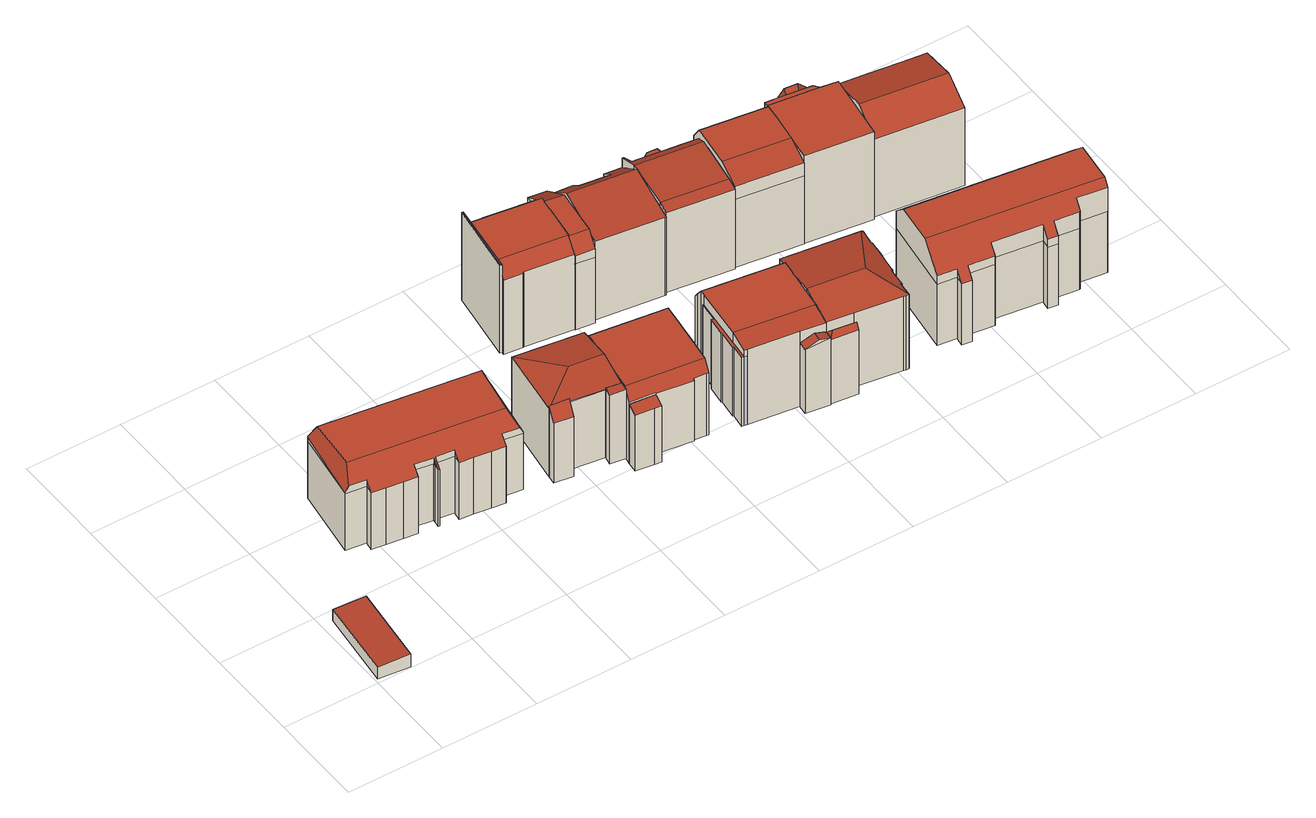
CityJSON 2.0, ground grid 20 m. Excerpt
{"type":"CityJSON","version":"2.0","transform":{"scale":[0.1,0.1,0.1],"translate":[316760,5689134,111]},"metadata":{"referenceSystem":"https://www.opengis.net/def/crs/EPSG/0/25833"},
"CityObjects":{
"building1":{"type":"Building","attributes":{"Dachtyp_tdc":"tdcPolyFlatRoof","Gemeindeschluessel":14713000,"Dachneigung":3.96,"QualitaetDacherkennung":75,"Geometrietyp2DReferenz":"3000","function":"31001_9998","roofType":"2100","measuredHeight":3.14},"geometry":[{"type":"MultiSurface","lod":"2","boundaries":[[[0,1,2,3]],[[1,4,5,2]],[[4,6,7,5]],[[6,0,3,7]],[[6,4,1,0]],[[3,2,5,7]]],"semantics":{"surfaces":[{"type":"WallSurface"},{"type":"RoofSurface"},{"type":"GroundSurface"}],"values":[0,0,0,0,1,2]}}]},
"building2":{"type":"Building","attributes":{"Dachtyp_tdc":"tdcFreeFormRoof","Gemeindeschluessel":14713000,"Dachneigung":0.849,"QualitaetDacherkennung":51,"Geometrietyp2DReferenz":"3000","function":"31001_9998","roofType":"5000","measuredHeight":17.9},"geometry":[{"type":"MultiSurface","lod":"2","boundaries":[[[8,9,10,11]],[[9,12,13,10]],[[12,14,15,13]],[[14,16,17,15]],[[16,18,19,17]],[[18,20,21,19]],[[20,22,23,21]],[[22,24,25,23]],[[24,26,27,25]],[[26,28,29,27]],[[28,30,31,29]],[[30,32,33,31]],[[32,34,35,33]],[[34,36,37,35]],[[36,38,39,37]],[[38,40,41,39]],[[40,42,43,41]],[[42,44,45,43]],[[44,46,47,45]],[[46,48,49,47]],[[48,50,51,49]],[[50,52,53,51]],[[52,54,55,53]],[[54,56,57,55]],[[56,58,59,57]],[[58,60,61,59]],[[60,62,63,61]],[[62,64,65,63]],[[64,8,11,65]],[[66,67,68,69,70,71,72,73,74,75]],[[76,67,66,77,78]],[[79,80,64,62,81,82,83,54,52,50,48,84,78,77,85,86,87,22,20,18,16,88,89]],[[85,75,74,90,91,86]],[[77,66,75,85]],[[26,91,90,28]],[[24,87,86,91,26]],[[28,90,74,73,30]],[[12,89,88,14]],[[9,79,89,12]],[[14,88,16]],[[22,87,24]],[[46,84,48]],[[44,76,78,84,46]],[[54,83,56]],[[56,83,82,58]],[[58,82,81,60]],[[60,81,62]],[[8,80,79,9]],[[64,80,8]],[[42,67,76,44]],[[30,73,72,32]],[[32,72,71,34]],[[34,71,70,36]],[[36,70,69,38]],[[38,69,68,40]],[[40,68,67,42]],[[11,10,13,15,17,19,21,23,25,27,29,31,33,35,37,39,41,43,45,47,49,51,53,55,57,59,61,63,65]]],"semantics":{"surfaces":[{"type":"WallSurface"},{"type":"RoofSurface"},{"type":"GroundSurface"}],"values":[0,0,0,0,0,0,0,0,0,0,0,0,0,0,0,0,0,0,0,0,0,0,0,0,0,0,0,0,0,1,1,1,1,1,0,0,0,0,0,0,0,0,0,0,0,0,0,0,0,0,0,0,0,0,0,0,2]}}]},
"building3":{"type":"Building","attributes":{"Gemeindeschluessel":14713000,"Geometrietyp2DReferenz":"3000","function":"31001_9998","roofType":"9999"},"children":["building3-1","building3-2","building3-3"]},
"building3-1":{"type":"BuildingPart","attributes":{"Dachtyp_tdc":"tdcPolyFlatRoof","Dachneigung":4.52,"QualitaetDacherkennung":25,"Geometrietyp2DReferenz":"3000","roofType":"2100","measuredHeight":16.76},"parents":["building3"],"geometry":[{"type":"MultiSurface","lod":"2","boundaries":[[[92,93,94,95,96,97]],[[93,98,99,94]],[[98,100,101,102,103,99]],[[100,98,93,92]],[[95,94,99,103]],[[97,101,100,92]],[[96,95,103,102]],[[96,102,101,97]]],"semantics":{"surfaces":[{"type":"WallSurface"},{"type":"RoofSurface"},{"type":"GroundSurface"},{"type":"ClosureSurface"}],"values":[0,0,0,1,2,0,3,3]}}]},
"building3-2":{"type":"BuildingPart","attributes":{"Dachtyp_tdc":"tdcPolyFlatRoof","Dachneigung":58.58,"QualitaetDacherkennung":32,"Geometrietyp2DReferenz":"3000","roofType":"2100","measuredHeight":17.23},"parents":["building3"],"geometry":[{"type":"MultiSurface","lod":"2","boundaries":[[[104,105,106,107,108,109]],[[110,111,112,113,114,115]],[[111,104,109,112]],[[111,110,105,104]],[[109,108,113,112]],[[115,106,105,110]],[[114,113,108,107]],[[114,107,106,115]]],"semantics":{"surfaces":[{"type":"WallSurface"},{"type":"RoofSurface"},{"type":"GroundSurface"},{"type":"ClosureSurface"}],"values":[0,0,0,1,2,0,3,3]}}]},
"building3-3":{"type":"BuildingPart","attributes":{"Dachtyp_tdc":"tdcHipAndGableRoof","Dachneigung":10.16,"QualitaetDacherkennung":56,"Geometrietyp2DReferenz":"3000","roofType":"5000","measuredHeight":17.76},"parents":["building3"],"geometry":[{"type":"MultiSurface","lod":"2","boundaries":[[[102,114,113,103]],[[107,116,117,108]],[[116,118,119,117]],[[118,96,95,119]],[[116,106,120]],[[106,115,101,97,121,120]],[[118,116,120,121]],[[118,121,97,96]],[[102,101,115,114]],[[107,106,116]],[[103,113,108,117,119,95]],[[108,113,114,107]],[[103,95,96,102]],[[96,97,101,102]],[[114,115,106,107]]],"semantics":{"surfaces":[{"type":"WallSurface"},{"type":"RoofSurface"},{"type":"GroundSurface"},{"type":"ClosureSurface"}],"values":[0,0,0,0,1,1,1,0,0,0,2,3,3,3,3]}}]},
"building4":{"type":"Building","attributes":{"Gemeindeschluessel":14713000,"Geometrietyp2DReferenz":"3000","function":"31001_9998","roofType":"9999"},"children":["building4-1","building4-2"]},
"building4-1":{"type":"BuildingPart","attributes":{"Dachtyp_tdc":"tdcCutGableRoof","Dachneigung":0.076,"QualitaetDacherkennung":65,"Geometrietyp2DReferenz":"3000","roofType":"9999","measuredHeight":17.22},"parents":["building4"],"geometry":[{"type":"MultiSurface","lod":"2","boundaries":[[[122,123,124,125]],[[123,126,127,124]],[[126,128,129,127]],[[128,130,131,132,129]],[[133,134,135,136,137]],[[134,138,139,135]],[[138,140,141,139]],[[140,142,143,141]],[[142,144,145,143]],[[144,146,147,145]],[[146,148,149,147]],[[148,150,151,149]],[[150,152,153,151]],[[152,154,155,153]],[[154,122,125,155]],[[150,148,146,144,142,140,138]],[[134,133,156,130,128,126,123,122,154]],[[138,134,154,152,150]],[[125,124,127,129,132,157,136,135,139,141,143,145,147,149,151,153,155]],[[158,131,130,156]],[[158,157,132,131]],[[133,137,158,156]],[[137,136,157,158]]],"semantics":{"surfaces":[{"type":"WallSurface"},{"type":"RoofSurface"},{"type":"GroundSurface"},{"type":"ClosureSurface"}],"values":[0,0,0,0,0,0,0,0,0,0,0,0,0,0,0,1,1,1,2,0,3,0,3]}}]},
"building4-2":{"type":"BuildingPart","attributes":{"Dachtyp_tdc":"tdcPolyFlatRoof","Dachneigung":20.5,"QualitaetDacherkennung":37,"Geometrietyp2DReferenz":"3000","roofType":"2100","measuredHeight":14.29},"parents":["building4"],"geometry":[{"type":"MultiSurface","lod":"2","boundaries":[[[131,159,160,132]],[[159,161,162,160]],[[161,163,164,162]],[[163,137,136,164]],[[163,161,159,131,158,137]],[[136,157,132,160,162,164]],[[157,136,137,158]],[[131,132,157,158]]],"semantics":{"surfaces":[{"type":"WallSurface"},{"type":"RoofSurface"},{"type":"GroundSurface"},{"type":"ClosureSurface"}],"values":[0,0,0,0,1,2,3,3]}}]},
"building5":{"type":"Building","attributes":{"Gemeindeschluessel":14713000,"Geometrietyp2DReferenz":"3000","function":"31001_9998","roofType":"9999"},"children":["building5-1","building5-2","building5-3"]},
"building5-1":{"type":"BuildingPart","attributes":{"Dachtyp_tdc":"tdcFreeFormRoof","Dachneigung":14.66,"QualitaetDacherkennung":11,"Geometrietyp2DReferenz":"3000","roofType":"5000","measuredHeight":21.21},"parents":["building5"],"geometry":[{"type":"MultiSurface","lod":"2","boundaries":[[[165,166,167,168,169]],[[166,170,171,167]],[[170,172,173,174,171]],[[175,172,170]],[[176,175,170,166]],[[176,166,165]],[[175,176,165,172]],[[168,167,171,174,177,178]],[[169,179,180,173,172,165]],[[169,168,178,179]],[[178,177,180,179]],[[177,174,173,180]]],"semantics":{"surfaces":[{"type":"WallSurface"},{"type":"RoofSurface"},{"type":"GroundSurface"},{"type":"ClosureSurface"}],"values":[0,0,0,1,1,1,1,2,0,3,3,3]}}]},
"building5-2":{"type":"BuildingPart","attributes":{"Dachtyp_tdc":"tdcCutGableRoof","Dachneigung":0,"QualitaetDacherkennung":52,"Geometrietyp2DReferenz":"3000","roofType":"9999","measuredHeight":20.64},"parents":["building5"],"geometry":[{"type":"MultiSurface","lod":"2","boundaries":[[[181,182,183,184]],[[185,186,187,188]],[[186,189,190,187]],[[189,191,192,190]],[[191,193,194,192]],[[193,181,184,194]],[[195,196,197,198,199]],[[189,186,200,201,202,203,204,205]],[[196,206,204,203,207,197]],[[185,208,200,186]],[[181,199,198,182]],[[193,195,199,181]],[[191,205,204,206,196,195,193]],[[189,205,191]],[[184,183,209,210,188,187,190,192,194]],[[188,210,211,185]],[[210,209,212,211]],[[209,183,182,212]],[[208,201,200]],[[211,202,201,208,185]],[[212,207,203,202,211]],[[182,198,197,207,212]]],"semantics":{"surfaces":[{"type":"WallSurface"},{"type":"RoofSurface"},{"type":"GroundSurface"},{"type":"ClosureSurface"}],"values":[0,0,0,0,0,0,1,1,1,0,0,0,0,0,2,3,3,3,0,3,3,3]}}]},
"building5-3":{"type":"BuildingPart","attributes":{"Dachtyp_tdc":"tdcCutGableRoof","Dachneigung":0.284,"QualitaetDacherkennung":70,"Geometrietyp2DReferenz":"3000","roofType":"9999","measuredHeight":20.69},"parents":["building5"],"geometry":[{"type":"MultiSurface","lod":"2","boundaries":[[[198,213,214,183,182]],[[213,215,216,214]],[[215,217,218,216]],[[217,219,220,218]],[[219,169,168,220]],[[173,221,222,174]],[[221,223,224,222]],[[223,225,226,224]],[[225,227,228,226]],[[227,208,185,188,228]],[[179,169,219,217,215,213,198,197,229]],[[230,201,208,227,225,223,221,173,180]],[[229,230,180,179]],[[183,214,216,218,220,168,178,177,174,222,224,226,228,188,210,209]],[[178,168,169,179]],[[180,177,178,179]],[[177,180,173,174]],[[202,201,230]],[[210,188,185,211]],[[211,185,208,201,202]],[[207,203,202,230,229]],[[209,210,211,212]],[[212,211,202,203,207]],[[197,207,229]],[[209,212,182,183]],[[198,182,212,207,197]]],"semantics":{"surfaces":[{"type":"WallSurface"},{"type":"RoofSurface"},{"type":"GroundSurface"},{"type":"ClosureSurface"}],"values":[0,0,0,0,0,0,0,0,0,0,1,1,1,2,3,3,3,0,3,3,0,3,3,0,3,3]}}]},
"building6":{"type":"Building","attributes":{"Gemeindeschluessel":14713000,"Geometrietyp2DReferenz":"3000","function":"31001_9998","roofType":"9999"},"children":["building6-1","building6-2","building6-3"]},
"building6-1":{"type":"BuildingPart","attributes":{"Dachtyp_tdc":"tdcCutGableRoof","Dachneigung":0.258,"QualitaetDacherkennung":61,"Geometrietyp2DReferenz":"3000","roofType":"9999","measuredHeight":19.13},"parents":["building6"],"geometry":[{"type":"MultiSurface","lod":"2","boundaries":[[[231,232,233,234]],[[232,235,236,233]],[[235,237,238,236]],[[237,239,240,238]],[[239,241,242,240]],[[241,243,244,242]],[[243,245,246,247,244]],[[248,249,250,251,252]],[[249,253,250]],[[254,255,256,257,258]],[[255,231,234,256]],[[241,239,237,235,232,231,255]],[[259,260,249,248,245,243]],[[255,254,259,243,241]],[[234,233,236,238,240,242,244,247,251,250,261,262,257,256]],[[248,252,263,246,245]],[[252,251,247,246]],[[252,246,263]],[[260,264,253,249]],[[264,261,250,253]],[[265,264,260,259]],[[262,261,264,265]],[[258,265,259,254]],[[262,265,258,257]]],"semantics":{"surfaces":[{"type":"WallSurface"},{"type":"RoofSurface"},{"type":"GroundSurface"},{"type":"ClosureSurface"}],"values":[0,0,0,0,0,0,0,0,0,0,0,1,1,1,2,0,3,3,0,3,0,3,0,3]}}]},
"building6-2":{"type":"BuildingPart","attributes":{"Dachtyp_tdc":"tdcPolyFlatRoof","Dachneigung":0,"QualitaetDacherkennung":13,"Geometrietyp2DReferenz":"3000","roofType":"1000","measuredHeight":16.58},"parents":["building6"],"geometry":[{"type":"MultiSurface","lod":"2","boundaries":[[[266,267,268,269]],[[267,270,271,268]],[[270,272,273,271]],[[272,274,275,273]],[[274,276,277,275]],[[276,278,279,277]],[[278,280,281,279]],[[280,258,257,281]],[[280,278,276,274,272,270,267,266,264,253,264,265,258]],[[257,262,261,250,261,269,268,271,273,275,277,279,281]],[[261,262,265,264]],[[262,257,258,265]],[[250,261,264,253]],[[269,261,264,266]]],"semantics":{"surfaces":[{"type":"WallSurface"},{"type":"RoofSurface"},{"type":"GroundSurface"},{"type":"ClosureSurface"}],"values":[0,0,0,0,0,0,0,0,1,2,3,3,3,0]}}]},
"building6-3":{"type":"BuildingPart","attributes":{"Dachtyp_tdc":"tdcGableRoof","Dachneigung":23.17,"QualitaetDacherkennung":20,"Geometrietyp2DReferenz":"3000","roofType":"3100","measuredHeight":16.61},"parents":["building6"],"geometry":[{"type":"MultiSurface","lod":"2","boundaries":[[[282,252,251,283]],[[246,284,285,247]],[[284,282,283,285]],[[282,284,286]],[[252,282,286,263]],[[284,246,263,286]],[[283,251,247,285]],[[247,251,252,246]],[[246,252,263]]],"semantics":{"surfaces":[{"type":"WallSurface"},{"type":"RoofSurface"},{"type":"GroundSurface"},{"type":"ClosureSurface"}],"values":[0,0,0,0,1,1,2,3,3]}}]},
"building7":{"type":"Building","attributes":{"Dachtyp_tdc":"tdcFreeFormRoof","Gemeindeschluessel":14713000,"Dachneigung":10.01,"QualitaetDacherkennung":33,"Geometrietyp2DReferenz":"3000","function":"31001_9998","roofType":"5000","measuredHeight":20.95},"geometry":[{"type":"MultiSurface","lod":"2","boundaries":[[[287,288,289,290]],[[288,291,292,289]],[[291,293,294,292]],[[293,295,296,294]],[[295,297,298,296]],[[297,299,300,298]],[[299,301,302,300]],[[301,303,304,302]],[[303,305,306,304]],[[305,287,290,306]],[[307,299,297,295,293,291,288,287,308]],[[303,301,307,308,305]],[[301,299,307]],[[287,305,308]],[[290,289,292,294,296,298,300,302,304,306]]],"semantics":{"surfaces":[{"type":"WallSurface"},{"type":"RoofSurface"},{"type":"GroundSurface"}],"values":[0,0,0,0,0,0,0,0,0,0,1,1,0,0,2]}}]},
"building8":{"type":"Building","attributes":{"Gemeindeschluessel":14713000,"Geometrietyp2DReferenz":"3000","function":"31001_9998","roofType":"9999"},"children":["building8-1","building8-2"]},
"building8-1":{"type":"BuildingPart","attributes":{"Dachtyp_tdc":"tdcFreeFormRoof","Dachneigung":48.05,"QualitaetDacherkennung":15,"Geometrietyp2DReferenz":"3000","roofType":"5000","measuredHeight":16.64},"parents":["building8"],"geometry":[{"type":"MultiSurface","lod":"2","boundaries":[[[309,310,311,312]],[[310,313,314,311]],[[313,315,316,314]],[[317,315,313]],[[318,317,313,310]],[[318,310,309]],[[317,318,309,315]],[[312,311,314,316]],[[312,316,315,309]]],"semantics":{"surfaces":[{"type":"WallSurface"},{"type":"RoofSurface"},{"type":"GroundSurface"},{"type":"ClosureSurface"}],"values":[0,0,0,1,1,0,1,2,3]}}]},
"building8-2":{"type":"BuildingPart","attributes":{"Dachtyp_tdc":"tdcHipAndGableRoof","Dachneigung":10.3,"QualitaetDacherkennung":35,"Geometrietyp2DReferenz":"3000","roofType":"5000","measuredHeight":19.9},"parents":["building8"],"geometry":[{"type":"MultiSurface","lod":"2","boundaries":[[[319,320,321,316,315]],[[320,322,323,321]],[[322,324,325,323]],[[324,326,327,325]],[[326,328,329,327]],[[328,330,331,329]],[[330,332,333,331]],[[332,334,335,333]],[[334,336,337,335]],[[336,338,339,337]],[[338,340,341,339]],[[340,342,343,341]],[[342,344,345,343]],[[344,346,347,345]],[[346,348,349,347]],[[348,350,351,349]],[[350,352,353,351]],[[352,354,355,353]],[[354,356,309,312,355]],[[350,348,346,344,342,340,338,336,334,332,330,328,326,324,357]],[[324,322,320,357]],[[320,319,356,354,352,350,357]],[[312,316,321,323,325,327,329,331,333,335,337,339,341,343,345,347,349,351,353,355]],[[315,309,356,319]],[[315,316,312,309]]],"semantics":{"surfaces":[{"type":"WallSurface"},{"type":"RoofSurface"},{"type":"GroundSurface"},{"type":"ClosureSurface"}],"values":[0,0,0,0,0,0,0,0,0,0,0,0,0,0,0,0,0,0,0,1,1,1,2,0,3]}}]},
"building9":{"type":"Building","attributes":{"Gemeindeschluessel":14713000,"Geometrietyp2DReferenz":"3000","function":"31001_9998","roofType":"9999"},"children":["building9-1","building9-2","building9-3"]},
"building9-1":{"type":"BuildingPart","attributes":{"Dachtyp_tdc":"tdcFreeFormRoof","Dachneigung":69.03,"QualitaetDacherkennung":16,"Geometrietyp2DReferenz":"3000","roofType":"5000","measuredHeight":19.49},"parents":["building9"],"geometry":[{"type":"MultiSurface","lod":"2","boundaries":[[[358,359,360,361]],[[359,362,363,360]],[[362,364,365,363]],[[364,366,367,365]],[[366,368,369,367]],[[368,370,371,369]],[[370,368,372]],[[368,366,373,372]],[[366,364,374,373]],[[364,362,375,374]],[[362,359,358,359,375]],[[359,370,372,373,374,375]],[[360,363,365,367,369,371,360,361]],[[360,371,370,359]]],"semantics":{"surfaces":[{"type":"WallSurface"},{"type":"RoofSurface"},{"type":"GroundSurface"},{"type":"ClosureSurface"}],"values":[0,0,0,0,0,0,1,1,1,1,1,1,2,3]}}]},
"building9-2":{"type":"BuildingPart","attributes":{"Dachtyp_tdc":"tdcCutGableRoof","Dachneigung":2.79,"QualitaetDacherkennung":67,"Geometrietyp2DReferenz":"3000","roofType":"9999","measuredHeight":20.26},"parents":["building9"],"geometry":[{"type":"MultiSurface","lod":"2","boundaries":[[[376,377,378,379]],[[377,380,381,378]],[[380,382,361,381]],[[382,358,361]],[[383,371,370]],[[383,384,385,386,371]],[[387,388,389,390,391]],[[388,392,393,389]],[[392,394,395,393]],[[394,396,397,395]],[[396,398,399,397]],[[398,400,401,399]],[[400,376,379,401]],[[388,387,384,383,382,380,377,376,400]],[[398,396,394,392]],[[400,398,392,388]],[[379,378,381,361,360,371,386,390,389,393,395,397,399,401]],[[383,370,359,358,382]],[[370,371,360,359]],[[359,360,361,358]],[[387,391,385,384]],[[391,390,386,385]]],"semantics":{"surfaces":[{"type":"WallSurface"},{"type":"RoofSurface"},{"type":"GroundSurface"},{"type":"ClosureSurface"}],"values":[0,0,0,0,0,0,0,0,0,0,0,0,0,1,1,1,2,0,3,3,0,3]}}]},
"building9-3":{"type":"BuildingPart","attributes":{"Dachtyp_tdc":"tdcPolyFlatRoof","Dachneigung":4.38,"QualitaetDacherkennung":48,"Geometrietyp2DReferenz":"3000","roofType":"2100","measuredHeight":16.5},"parents":["building9"],"geometry":[{"type":"MultiSurface","lod":"2","boundaries":[[[402,403,404,405]],[[403,391,390,404]],[[385,406,407,386]],[[406,402,405,407]],[[406,385,391,403,402]],[[405,404,390,386,407]],[[386,390,391,385]]],"semantics":{"surfaces":[{"type":"WallSurface"},{"type":"RoofSurface"},{"type":"GroundSurface"},{"type":"ClosureSurface"}],"values":[0,0,0,0,1,2,3]}}]},
"building10":{"type":"Building","attributes":{"Dachtyp_tdc":"tdcFreeFormRoof","Gemeindeschluessel":14713000,"Dachneigung":0.669,"QualitaetDacherkennung":51,"Geometrietyp2DReferenz":"3000","function":"31001_9998","roofType":"5000","measuredHeight":21.26},"geometry":[{"type":"MultiSurface","lod":"2","boundaries":[[[408,409,410,411]],[[409,412,413,410]],[[412,414,415,413]],[[414,416,417,415]],[[416,418,419,417]],[[418,420,421,419]],[[420,422,423,421]],[[422,424,425,423]],[[424,426,427,425]],[[426,428,429,427]],[[428,408,411,429]],[[430,431,408,428,432,433,434,435]],[[436,437,438,439]],[[440,435,434,436,439]],[[416,440,439,418]],[[414,435,440,416]],[[418,439,438,420]],[[420,438,437,422]],[[422,437,436,434,433,424]],[[412,430,435,414]],[[424,433,432,426]],[[426,432,428]],[[409,431,430,412]],[[408,431,409]],[[411,410,413,415,417,419,421,423,425,427,429]]],"semantics":{"surfaces":[{"type":"WallSurface"},{"type":"RoofSurface"},{"type":"GroundSurface"}],"values":[0,0,0,0,0,0,0,0,0,0,0,1,1,1,0,0,0,0,0,0,0,0,0,0,2]}}]},
"building11":{"type":"Building","attributes":{"Gemeindeschluessel":14713000,"Geometrietyp2DReferenz":"3000","function":"31001_9998","roofType":"9999"},"children":["building11-1","building11-2","building11-3"]},
"building11-1":{"type":"BuildingPart","attributes":{"Dachtyp_tdc":"tdcPolyFlatRoof","Dachneigung":0,"QualitaetDacherkennung":30,"Geometrietyp2DReferenz":"3000","roofType":"1000","measuredHeight":20.85},"parents":["building11"],"geometry":[{"type":"MultiSurface","lod":"2","boundaries":[[[441,442,443,444]],[[442,445,446,443]],[[445,447,446]],[[448,449,450,451,452]],[[448,445,442,441,449]],[[450,444,443,446,451]],[[444,450,449,441]],[[452,453,454,447,445,448]],[[452,451,446,447]],[[452,447,454,453]]],"semantics":{"surfaces":[{"type":"WallSurface"},{"type":"RoofSurface"},{"type":"GroundSurface"},{"type":"ClosureSurface"}],"values":[0,0,0,0,1,2,3,0,3,3]}}]},
"building11-2":{"type":"BuildingPart","attributes":{"Dachtyp_tdc":"tdcCutGableRoof","Dachneigung":54.99,"QualitaetDacherkennung":24,"Geometrietyp2DReferenz":"3000","roofType":"9999","measuredHeight":20.53},"parents":["building11"],"geometry":[{"type":"MultiSurface","lod":"2","boundaries":[[[455,452,451,456]],[[447,457,458,446]],[[457,455,456,458]],[[452,455,459,453]],[[457,447,454,460]],[[455,457,460,459]],[[454,453,459,460]],[[456,451,446,458]],[[447,446,451,452]],[[447,452,453,454]]],"semantics":{"surfaces":[{"type":"WallSurface"},{"type":"RoofSurface"},{"type":"GroundSurface"},{"type":"ClosureSurface"}],"values":[0,0,0,1,1,0,1,2,3,3]}}]},
"building11-3":{"type":"BuildingPart","attributes":{"Dachtyp_tdc":"tdcPolyFlatRoof","Dachneigung":0,"QualitaetDacherkennung":60,"Geometrietyp2DReferenz":"3000","roofType":"1000","measuredHeight":21.09},"parents":["building11"],"geometry":[{"type":"MultiSurface","lod":"2","boundaries":[[[461,462,463,464]],[[462,465,466,463]],[[465,467,441,444,466]],[[468,461,464,450,449]],[[468,467,465,462,461]],[[464,463,466,444,450]],[[449,441,467,468]],[[449,450,444,441]]],"semantics":{"surfaces":[{"type":"WallSurface"},{"type":"RoofSurface"},{"type":"GroundSurface"},{"type":"ClosureSurface"}],"values":[0,0,0,0,1,2,0,3]}}]},
"building12":{"type":"Building","attributes":{"Dachtyp_tdc":"tdcFreeFormRoof","Gemeindeschluessel":14713000,"Dachneigung":1.5,"QualitaetDacherkennung":29,"Geometrietyp2DReferenz":"3000","function":"31001_9998","roofType":"5000","measuredHeight":22.09},"geometry":[{"type":"MultiSurface","lod":"2","boundaries":[[[469,470,471,472]],[[470,473,474,471]],[[473,475,476,474]],[[475,477,478,476]],[[477,479,480,478]],[[479,481,482,480]],[[481,483,484,482]],[[483,485,486,484]],[[485,487,488,486]],[[487,489,490,488]],[[489,491,492,490]],[[491,493,494,492]],[[493,495,496,494]],[[495,497,498,496]],[[497,499,500,498]],[[499,501,502,500]],[[501,503,504,502]],[[503,469,472,504]],[[505,506,507,508]],[[509,510,511,512,513,514,515,516,517,518,519,520,521,522,523,524,491,489]],[[508,507,521,520]],[[491,524,493]],[[493,524,523,495]],[[495,523,522,497]],[[497,522,521,507,506,499]],[[503,519,518,469]],[[501,505,508,520,519,503]],[[469,518,517,470]],[[470,517,516,473]],[[473,516,515,475]],[[475,515,514,477]],[[477,514,513,479]],[[479,513,512,481]],[[481,512,511,483]],[[483,511,510,485]],[[485,510,509,487]],[[487,509,489]],[[499,506,505,501]],[[472,471,474,476,478,480,482,484,486,488,490,492,494,496,498,500,502,504]]],"semantics":{"surfaces":[{"type":"WallSurface"},{"type":"RoofSurface"},{"type":"GroundSurface"}],"values":[0,0,0,0,0,0,0,0,0,0,0,0,0,0,0,0,0,0,1,1,1,0,0,0,0,0,0,0,0,0,0,0,0,0,0,0,0,0,2]}}]},
"building13":{"type":"Building","attributes":{"Gemeindeschluessel":14713000,"Geometrietyp2DReferenz":"3000","function":"31001_9998","roofType":"9999"},"children":["building13-1","building13-2"]},
"building13-1":{"type":"BuildingPart","attributes":{"Dachtyp_tdc":"tdcPolyFlatRoof","Dachneigung":17.65,"QualitaetDacherkennung":23,"Geometrietyp2DReferenz":"3000","roofType":"2100","measuredHeight":17.82},"parents":["building13"],"geometry":[{"type":"MultiSurface","lod":"2","boundaries":[[[525,526,527,528]],[[526,529,530,527]],[[529,531,532,530]],[[531,529,526,525]],[[528,527,530,532]],[[528,532,531,525]]],"semantics":{"surfaces":[{"type":"WallSurface"},{"type":"RoofSurface"},{"type":"GroundSurface"},{"type":"ClosureSurface"}],"values":[0,0,0,1,2,3]}}]},
"building13-2":{"type":"BuildingPart","attributes":{"Dachtyp_tdc":"tdcGableRoof","Dachneigung":15.04,"QualitaetDacherkennung":68,"Geometrietyp2DReferenz":"3000","roofType":"3100","measuredHeight":22.07},"parents":["building13"],"geometry":[{"type":"MultiSurface","lod":"2","boundaries":[[[533,534,535,532,531]],[[534,536,537,535]],[[536,538,539,537]],[[538,540,541,539]],[[540,542,525,528,541]],[[543,544,545,546,547,548]],[[538,536,548,547]],[[540,546,545,542]],[[538,547,546,540]],[[542,545,544,533]],[[533,544,543,534]],[[534,543,548,536]],[[528,532,535,537,539,541]],[[531,525,542,533]],[[531,532,528,525]]],"semantics":{"surfaces":[{"type":"WallSurface"},{"type":"RoofSurface"},{"type":"GroundSurface"},{"type":"ClosureSurface"}],"values":[0,0,0,0,0,1,1,0,0,0,0,0,2,0,3]}}]}
},
"vertices":[
[71,2,34],[6,10,30],[6,10,3],[71,2,3],[25,177,30],[25,177,3],[90,169,34],[90,169,3],
[315,285,139],[315,288,139],[315,288,3],[315,285,3],[277,294,139],[277,294,3],[276,288,139],[276,288,3],[274,276,139],[274,276,3],[246,280,139],[246,280,3],[212,285,139],[212,285,3],[183,289,139],[183,289,3],[186,307,139],[186,307,3],[144,313,139],[144,313,3],[165,460,139],[165,460,3],[168,460,139],[168,460,3],[223,452,139],[223,452,3],[317,439,139],[317,439,3],[317,434,139],[317,434,3],[357,428,139],[357,428,3],[358,433,139],[358,433,3],[510,412,139],[510,412,3],[489,264,139],[489,264,3],[448,270,139],[448,270,3],[445,253,139],[445,253,3],[417,257,139],[417,257,3],[383,262,139],[383,262,3],[354,265,139],[354,265,3],[357,283,139],[357,283,3],[319,288,139],[319,288,3],[318,286,139],[318,286,3],[316,270,139],[316,270,3],[313,271,139],[313,271,3],[495,402,180],[510,412,151],[358,433,151],[357,428,164],[317,434,164],[317,439,151],[223,452,151],[168,460,151],[165,460,152],[177,447,180],[489,264,142],[476,297,182],[483,265,155],[315,288,154],[315,285,151],[318,286,153],[319,288,154],[357,283,155],[448,270,155],[166,340,182],[151,312,155],[186,307,155],[276,288,149],[277,294,154],[165,460,151],[144,313,140],
[680,237,180],[678,220,178],[678,220,12],[680,237,12],[680,237,175],[680,237,177],[646,224,178],[646,224,12],[649,242,180],[649,242,177],[649,242,175],[649,242,12],
[537,240,156],[540,257,184],[540,257,177],[540,257,175],[540,257,12],[537,240,12],[579,252,184],[576,234,156],[576,234,12],[579,252,12],[579,252,175],[579,252,177],
[561,405,175],[561,405,12],[701,385,175],[701,385,12],[620,316,190],[690,306,190],
[835,193,156],[831,194,156],[831,194,6],[835,193,6],[805,197,155],[805,197,6],[805,194,151],[805,194,6],[731,205,152],[731,205,149],[731,205,6],[679,212,153],[682,229,178],[682,229,6],[679,212,6],[679,212,149],[701,371,178],[701,371,6],[703,385,152],[703,385,6],[833,369,151],[833,369,6],[833,368,153],[833,368,6],[858,364,154],[858,364,6],[857,357,166],[857,357,6],[856,350,178],[856,350,6],[843,251,178],[843,251,6],[837,209,178],[837,209,6],[731,206,154],[731,206,6],[731,206,149],
[728,183,141],[728,183,6],[714,185,141],[714,185,6],[676,190,140],[676,190,6],
[652,568,221],[648,569,221],[648,569,10],[652,568,10],[652,568,196],[669,718,221],[669,718,10],[672,718,221],[672,718,191],[672,718,10],[670,716,222],[650,570,222],[669,693,10],[654,587,10],[654,587,217],[669,693,216],
[790,543,169],[790,544,169],[790,544,10],[790,543,10],[812,698,169],[817,730,169],[817,730,10],[812,698,10],[855,725,169],[855,725,10],[851,695,169],[851,695,10],[829,537,169],[829,537,10],[829,537,189],[833,562,216],[793,567,216],[790,544,191],[790,543,189],[812,698,192],[812,696,193],[809,673,209],[807,664,216],[846,658,216],[851,695,190],[843,640,216],[794,568,216],[812,698,191],[794,568,10],[809,673,10],[809,673,169],[794,568,169],
[691,558,191],[691,558,10],[690,557,189],[690,557,10],[651,562,189],[651,562,10],[651,563,190],[651,563,10],[707,713,191],[707,713,10],[715,719,184],[715,719,10],[738,715,185],[738,715,10],[743,708,191],[743,708,10],[794,568,217],[809,673,216],
[917,349,180],[917,356,170],[917,356,9],[917,349,9],[946,352,170],[946,352,9],[946,353,169],[946,353,9],[1081,332,171],[1081,332,9],[1078,311,200],[1078,311,9],[1062,192,200],[1062,192,9],[1056,152,190],[1056,152,169],[1056,152,9],[1005,160,190],[905,174,190],[905,174,9],[1005,160,9],[1005,160,163],[905,174,175],[914,325,200],[915,334,200],[915,334,9],[914,325,9],[914,325,175],[902,215,200],[898,175,190],[898,175,9],[902,215,9],[1033,156,175],[898,175,175],[902,215,175],
[893,176,175],[897,206,175],[897,206,9],[893,176,9],[895,206,175],[895,206,9],[900,246,175],[900,246,9],[898,247,175],[898,247,9],[904,286,175],[904,286,9],[908,285,175],[908,285,9],[912,325,175],[912,325,9],
[1003,140,163],[1003,140,9],[1053,133,170],[1053,133,9],[1030,136,175],
[851,695,191],[886,690,192],[886,690,18],[851,695,18],[890,686,194],[890,686,18],[888,674,204],[888,674,18],[951,666,203],[951,666,18],[954,693,182],[954,693,18],[989,688,182],[989,688,18],[967,519,207],[967,519,18],[965,519,207],[965,519,18],[829,537,207],[829,537,18],[982,631,227],[845,649,227],
[1111,145,166],[1108,126,166],[1108,126,11],[1111,145,11],[1053,133,166],[1053,133,11],[1056,153,166],[1056,153,11],[1063,142,177],[1109,135,177],
[1056,153,190],[1066,227,210],[1066,227,11],[1081,332,191],[1081,332,11],[1239,310,191],[1239,310,11],[1242,310,189],[1242,310,11],[1242,307,189],[1242,307,11],[1237,277,189],[1237,277,11],[1239,276,188],[1239,276,11],[1236,246,188],[1236,246,11],[1233,227,188],[1233,227,11],[1230,204,188],[1230,204,11],[1230,199,188],[1230,199,11],[1227,199,189],[1227,199,11],[1225,184,189],[1225,184,11],[1223,160,189],[1223,160,11],[1220,160,190],[1220,160,11],[1217,130,190],[1217,130,11],[1211,130,190],[1211,130,11],[1207,131,190],[1207,131,11],[1111,145,190],[1181,211,210],
[1002,659,172],[1012,657,198],[1012,657,24],[1002,659,24],[1013,665,198],[1013,665,24],[1024,671,198],[1024,671,24],[1049,668,198],[1049,668,24],[1057,658,198],[1057,658,24],[1056,651,198],[1056,651,24],[1052,656,211],[1045,661,219],[1026,663,219],[1018,662,212],
[989,688,205],[993,688,205],[993,688,24],[989,688,24],[990,660,218],[990,660,24],[1002,659,218],[1056,651,218],[1086,647,218],[1086,647,189],[1086,647,24],[1121,642,218],[1118,623,227],[1118,623,24],[1121,642,24],[1121,642,189],[1104,523,222],[1104,523,24],[1101,500,217],[1101,500,24],[967,519,217],[967,519,24],[970,542,222],[970,542,24],[983,642,227],[983,642,24],
[1124,670,187],[1123,661,188],[1123,661,24],[1124,670,24],[1089,674,187],[1089,674,24],
[1223,660,192],[1235,638,192],[1235,638,28],[1223,660,28],[1256,635,192],[1256,635,28],[1254,621,192],[1254,621,28],[1251,594,192],[1251,594,28],[1242,532,192],[1242,532,28],[1235,481,192],[1235,481,28],[1101,500,192],[1101,500,28],[1123,661,192],[1123,661,28],[1166,655,192],[1166,655,28],[1168,668,192],[1168,668,28],[1256,635,220],[1235,638,220],[1166,655,209],[1123,661,209],[1120,640,240],[1254,621,240],[1108,550,241],[1101,500,224],[1235,481,224],[1242,532,241],[1251,594,240],
[1255,624,238],[1256,635,238],[1256,635,29],[1255,624,29],[1276,633,238],[1276,633,29],[1276,633,205],[1350,623,238],[1361,610,238],[1361,610,29],[1350,623,29],[1350,623,211],[1324,627,235],[1298,630,234],
[1353,642,216],[1353,642,29],[1291,651,213],[1291,651,29],[1333,645,235],[1307,649,234],
[1392,605,240],[1371,463,240],[1371,463,29],[1392,605,29],[1235,481,240],[1235,481,29],[1255,624,240],[1361,610,240],
[1575,134,169],[1573,119,169],[1573,119,22],[1575,134,22],[1572,118,169],[1572,118,22],[1521,125,169],[1521,125,22],[1518,107,169],[1518,107,22],[1498,110,169],[1498,110,22],[1501,128,169],[1501,128,22],[1399,142,169],[1399,142,22],[1397,126,169],[1397,126,22],[1344,133,169],[1344,133,22],[1341,115,169],[1341,115,22],[1321,118,169],[1321,118,22],[1324,136,169],[1324,136,22],[1285,141,169],[1285,141,22],[1284,141,169],[1284,141,22],[1306,300,169],[1306,300,22],[1654,253,169],[1654,253,22],[1636,126,169],[1636,126,22],[1654,253,211],[1306,300,211],[1302,271,240],[1650,224,240],[1344,133,190],[1397,126,190],[1399,142,209],[1501,128,209],[1498,110,188],[1518,107,188],[1521,125,209],[1572,118,209],[1573,119,210],[1575,134,228],[1636,126,228],[1638,138,243],[1290,186,243],[1284,141,190],[1285,141,190],[1324,136,190],
[1444,598,209],[1446,613,214],[1446,613,35],[1444,598,35],[1514,604,213],[1514,604,35],[1512,589,209],[1512,589,35],
[1512,589,222],[1565,582,222],[1565,582,35],[1547,439,222],[1547,439,35],[1371,463,222],[1371,463,35],[1392,605,222],[1392,605,35],[1444,598,222],[1565,582,234],[1512,589,234],[1444,598,234],[1392,605,234],[1380,523,256],[1554,499,256]
]}
